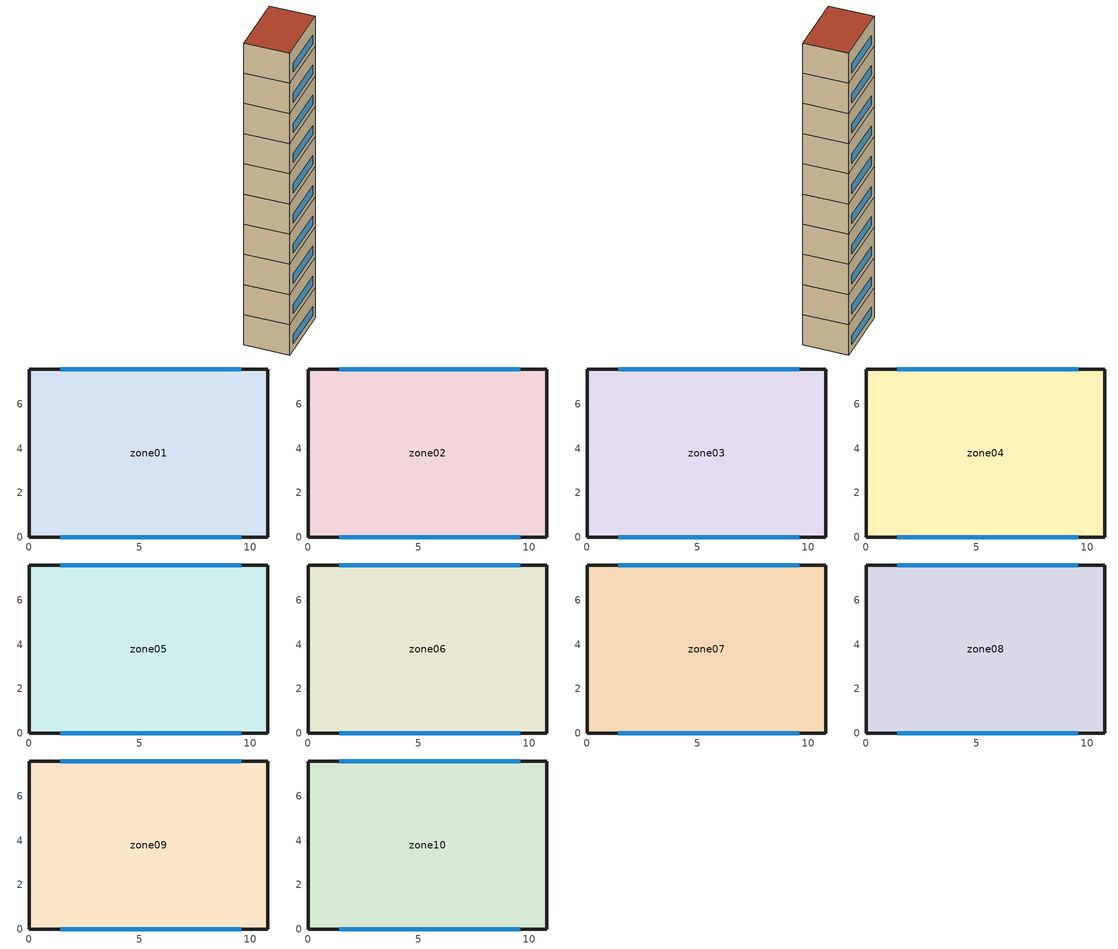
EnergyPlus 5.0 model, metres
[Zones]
zone01
 floor ground (GROUND_FLOOR): 10.8,7.6 10.8,0 0,0 0,7.6 z0
 wall outside (EXT_WALL): 10.8,0 10.8,7.6 0,7.6 0,0 10.8,0 z0:5.6
 window (EXT_WINDOW1): 1.4,0 9.6,0 / 9.6,7.6 1.4,7.6 z1.25:2.85
 ceiling to zone02 (ADJ_CEILING): 0,7.6 0,0 10.8,0 10.8,7.6 z5.6
zone02
 floor to zone01 (ADJ_CEILING): 10.8,7.6 10.8,0 0,0 0,7.6 z5.6
 wall outside (EXT_WALL): 10.8,0 10.8,7.6 0,7.6 0,0 10.8,0 z5.6:11.2
 window (EXT_WINDOW1): 1.4,0 9.6,0 / 9.6,7.6 1.4,7.6 z6.85:8.45
 ceiling to zone03 (ADJ_CEILING): 0,7.6 0,0 10.8,0 10.8,7.6 z11.2
zone03
 floor to zone02 (ADJ_CEILING): 10.8,7.6 10.8,0 0,0 0,7.6 z11.2
 wall outside (EXT_WALL): 10.8,0 10.8,7.6 0,7.6 0,0 10.8,0 z11.2:16.8
 window (EXT_WINDOW1): 1.4,0 9.6,0 / 9.6,7.6 1.4,7.6 z12.45:14.05
 ceiling to zone04 (ADJ_CEILING): 0,7.6 0,0 10.8,0 10.8,7.6 z16.8
zone04
 floor to zone03 (ADJ_CEILING): 10.8,7.6 10.8,0 0,0 0,7.6 z16.8
 wall outside (EXT_WALL): 10.8,0 10.8,7.6 0,7.6 0,0 10.8,0 z16.8:22.4
 window (EXT_WINDOW1): 1.4,0 9.6,0 / 9.6,7.6 1.4,7.6 z18.05:19.65
 ceiling to zone05 (ADJ_CEILING): 0,7.6 0,0 10.8,0 10.8,7.6 z22.4
zone05
 floor to zone04 (ADJ_CEILING): 10.8,7.6 10.8,0 0,0 0,7.6 z22.4
 wall outside (EXT_WALL): 10.8,0 10.8,7.6 0,7.6 0,0 10.8,0 z22.4:28
 window (EXT_WINDOW1): 1.4,0 9.6,0 / 9.6,7.6 1.4,7.6 z23.65:25.25
 ceiling to zone06 (ADJ_CEILING): 0,7.6 0,0 10.8,0 10.8,7.6 z28
zone06
 floor to zone05 (ADJ_CEILING): 10.8,7.6 10.8,0 0,0 0,7.6 z28
 wall outside (EXT_WALL): 10.8,0 10.8,7.6 0,7.6 0,0 10.8,0 z28:33.6
 window (EXT_WINDOW1): 1.4,0 9.6,0 / 9.6,7.6 1.4,7.6 z29.25:30.85
 ceiling to zone07 (ADJ_CEILING): 0,7.6 0,0 10.8,0 10.8,7.6 z33.6
zone07
 floor to zone06 (ADJ_CEILING): 10.8,7.6 10.8,0 0,0 0,7.6 z33.6
 wall outside (EXT_WALL): 10.8,0 10.8,7.6 0,7.6 0,0 10.8,0 z33.6:39.2
 window (EXT_WINDOW1): 1.4,0 9.6,0 / 9.6,7.6 1.4,7.6 z34.85:36.45
 ceiling to zone08 (ADJ_CEILING): 0,7.6 0,0 10.8,0 10.8,7.6 z39.2
zone08
 floor to zone07 (ADJ_CEILING): 10.8,7.6 10.8,0 0,0 0,7.6 z39.2
 wall outside (EXT_WALL): 10.8,0 10.8,7.6 0,7.6 0,0 10.8,0 z39.2:44.8
 window (EXT_WINDOW1): 1.4,0 9.6,0 / 9.6,7.6 1.4,7.6 z40.45:42.05
 ceiling to zone09 (ADJ_CEILING): 0,7.6 0,0 10.8,0 10.8,7.6 z44.8
zone09
 floor to zone08 (ADJ_CEILING): 10.8,7.6 10.8,0 0,0 0,7.6 z44.8
 wall outside (EXT_WALL): 10.8,0 10.8,7.6 0,7.6 0,0 10.8,0 z44.8:50.4
 window (EXT_WINDOW1): 1.4,0 9.6,0 / 9.6,7.6 1.4,7.6 z46.05:47.65
 ceiling to zone10 (ADJ_CEILING): 0,7.6 0,0 10.8,0 10.8,7.6 z50.4
zone10
 floor to zone09 (ADJ_CEILING): 10.8,7.6 10.8,0 0,0 0,7.6 z50.4
 wall outside (EXT_WALL): 10.8,0 10.8,7.6 0,7.6 0,0 10.8,0 z50.4:56
 window (EXT_WINDOW1): 1.4,0 9.6,0 / 9.6,7.6 1.4,7.6 z51.65:53.25
 roof outside (EXT_ROOF): 0,7.6 0,0 10.8,0 10.8,7.6 z56
[Building]
TRNSYS18: North Axis {deg}=0; Terrain=City; Loads Convergence Tolerance Value=0; Temperature Convergence Tolerance Value {deltaC}=0; Solar Distribution=FullInteriorAndExterior; Maximum Number of Warmup Days=0
[Site:Location]
not used: Latitude {deg}=0; Longitude {deg}=0; Time Zone {hr}=0; Elevation {m}=0
[Construction]
GROUND_FLOOR; EXT_WALL; EXT_ROOF; ADJ_CEILING; EXT_WINDOW1: 
[WindowProperty:ShadingControl]
ESHADE=0; ISHADE=INPUT 1*MAX_ISHADE : SHADECNTRL=ISHADE_INTERNAL
[SurfaceProperty:OtherSideCoefficients]
BOUNDARY=IDENTICAL; BOUNDARY=INPUT 1*TBOUNDARY; BOUNDARY=INPUT 1*TBOUNDARY_2; BOUNDARY=INPUT 1*TBOUNDARY_3; BOUNDARY=INPUT 1*TGROUND; BOUNDARY=20; BOUNDARY=15
[Zone] Multiplier=1
zone01; zone02; zone03; zone04; zone05; zone06; zone07; zone08; zone09; zone10
